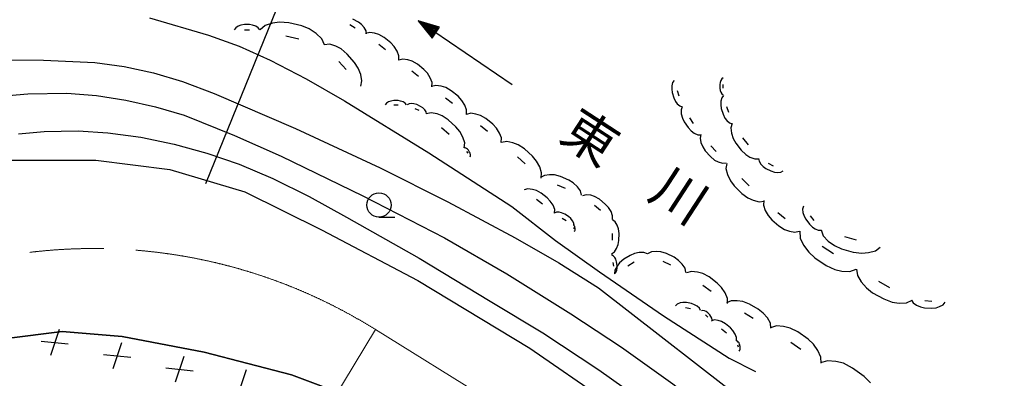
# Model space of a CAD drawing. Units: millimetres, scale not verified. Extents: x 40000 to 680000, y 20000 to 380000.
# Drawn here: x 479522 to 526293, y 317278 to 334146 of the extents above; entities that cross this region are included whole.
import ezdxf
from ezdxf.enums import TextEntityAlignment as Align

# ---------------------------------------------------------------- set-up
doc = ezdxf.new("R2010")
doc.units = ezdxf.units.MM
doc.header["$LTSCALE"] = 1000
doc.linetypes.add('CHAIN', pattern=[18.5, 12, -1.5, 3.5, -1.5])
for name, color, linetype, lineweight in [('M-BGD', 7, 'Continuous', 25), ('M-BGD-EXST', 7, 'Continuous', 25), ('M-BMK', 2, 'CHAIN', 13), ('M-STR-HTXT', 7, 'Continuous', 13)]:
    doc.layers.add(name, color=color, linetype=linetype, lineweight=lineweight)
doc.styles.add('ＭＳ ゴシック', font='')
doc.styles.get('ＭＳ ゴシック').set_extended_font_data('MS Gothic')

msp = doc.modelspace()

# ---------------------------------------------------------------- linework, layer by layer
at = {"layer": 'M-BGD'}
for p, q in [((491411, 333993), (491067, 333883)), ((491741, 334043), (491411, 333993)), ((492178, 334005), (491741, 334043)), ((492782, 333863), (492178, 334005)), ((495447, 334040), (495185, 334186)), ((495590, 333926), (495447, 334040)), ((502685, 331089), (498262, 334107)), ((498262, 334107), (498909, 333278)), ((499269, 333808), (498262, 334107)), ((498362, 334040), (498910, 333350)), ((499202, 333781), (498362, 334040)), ((498461, 333972), (498910, 333423)), ((499136, 333754), (498461, 333972)), ((489678, 333779), (489606, 333683)), ((489798, 333851), (489678, 333779)), ((489918, 333900), (489798, 333851)), ((490086, 333924), (489918, 333900)), ((490326, 333924), (490086, 333924)), ((490086, 333683), (490326, 333683)), ((490470, 333900), (490326, 333924)), ((490614, 333851), (490470, 333900)), ((490734, 333779), (490614, 333851)), ((490806, 333683), (490734, 333779)), ((491067, 333883), (490829, 333683)), ((493130, 333717), (492782, 333863)), ((493464, 333511), (493130, 333717)), ((493723, 333258), (493464, 333511)), ((495039, 333923), (495301, 333777)), ((495718, 333786), (495590, 333926)), ((495805, 333634), (495718, 333786)), ((495978, 333558), (495784, 333508)), ((495826, 333485), (495805, 333634)), ((496209, 333526), (495978, 333558)), ((496415, 333463), (496209, 333526)), ((498560, 333904), (498911, 333495)), ((499069, 333727), (498560, 333904)), ((498659, 333837), (498912, 333567)), ((499002, 333700), (498659, 333837)), ((498792, 333746), (498913, 333639)), ((498935, 333673), (498792, 333746)), ((498909, 333278), (499269, 333808)), ((498910, 333350), (499202, 333781)), ((498910, 333423), (499136, 333754)), ((498911, 333495), (499069, 333727)), ((498912, 333567), (499002, 333700)), ((498913, 333639), (498935, 333673)), ((492037, 333399), (492640, 333257)), ((493848, 332974), (493723, 333258)), ((496659, 333318), (496415, 333463)), ((496971, 333067), (496659, 333318)), ((497133, 332885), (496971, 333067)), ((494099, 332996), (493840, 332976)), ((494388, 332904), (494099, 332996)), ((494638, 332777), (494388, 332904)), ((494918, 332538), (494638, 332777)), ((496408, 333006), (496720, 332754)), ((497270, 332672), (497133, 332885)), ((497351, 332453), (497270, 332672)), ((494528, 332193), (494871, 331802)), ((495262, 332147), (494918, 332538)), ((495429, 331877), (495262, 332147)), ((497344, 332252), (497351, 332453)), ((497538, 332302), (497344, 332252)), ((497769, 332270), (497538, 332302)), ((497975, 332207), (497769, 332270)), ((498219, 332063), (497975, 332207)), ((495557, 331574), (495429, 331877)), ((497968, 331750), (498280, 331499)), ((498531, 331812), (498219, 332063)), ((498693, 331630), (498531, 331812)), ((498830, 331416), (498693, 331630)), ((495612, 331275), (495557, 331574)), ((495559, 331019), (495612, 331275)), ((498911, 331197), (498830, 331416)), ((498904, 330997), (498911, 331197)), ((510224, 331192), (510187, 331044)), ((510300, 331297), (510224, 331192)), ((512467, 331195), (512451, 331099)), ((512499, 331291), (512467, 331195)), ((512548, 331371), (512499, 331291)), ((512612, 331420), (512548, 331371)), ((499093, 331061), (498890, 331008)), ((499336, 331028), (499093, 331061)), ((499552, 330962), (499336, 331028)), ((499808, 330811), (499552, 330962)), ((500136, 330548), (499808, 330811)), ((510187, 331044), (510184, 330880)), ((510184, 330880), (510205, 330722)), ((510205, 330722), (510281, 330473)), ((510530, 330550), (510453, 330799)), ((512451, 331099), (512451, 330938)), ((512451, 330938), (512467, 330826)), ((512467, 330826), (512499, 330746)), ((512499, 330746), (512548, 330666)), ((512612, 330938), (512612, 331099)), ((496770, 330226), (496710, 330146)), ((496870, 330286), (496770, 330226)), ((496970, 330326), (496870, 330286)), ((497110, 330346), (496970, 330326)), ((497310, 330346), (497110, 330346)), ((497430, 330326), (497310, 330346)), ((497550, 330286), (497430, 330326)), ((497650, 330226), (497550, 330286)), ((497710, 330146), (497650, 330226)), ((497949, 330204), (497833, 330193)), ((498057, 330197), (497949, 330204)), ((499546, 330482), (499874, 330219)), ((500307, 330357), (500136, 330548)), ((500451, 330134), (500307, 330357)), ((510281, 330473), (510359, 330306)), ((510359, 330306), (510447, 330197)), ((512499, 330318), (512495, 330140)), ((512538, 330477), (512499, 330318)), ((512620, 330590), (512538, 330477)), ((512548, 330666), (512612, 330617)), ((497110, 330146), (497310, 330146)), ((497833, 330193), (497745, 330146)), ((498192, 330155), (498057, 330197)), ((498106, 329974), (498287, 329888)), ((498373, 330070), (498192, 330155)), ((498473, 330000), (498373, 330070)), ((498564, 329912), (498473, 330000)), ((498629, 329815), (498564, 329912)), ((498649, 329717), (498629, 329815)), ((498874, 329769), (498639, 329721)), ((499149, 329716), (498874, 329769)), ((500536, 329903), (500451, 330134)), ((500530, 329693), (500536, 329903)), ((500733, 329746), (500530, 329693)), ((500976, 329713), (500733, 329746)), ((510447, 330197), (510560, 330096)), ((510560, 330096), (510683, 330052)), ((510678, 330058), (510626, 329907)), ((510626, 329907), (510636, 329720)), ((512495, 330140), (512518, 329971)), ((512518, 329971), (512601, 329703)), ((512869, 329786), (512786, 330054)), ((499392, 329627), (499149, 329716)), ((499674, 329438), (499392, 329627)), ((500032, 329117), (499674, 329438)), ((501192, 329647), (500976, 329713)), ((501448, 329496), (501192, 329647)), ((501776, 329233), (501448, 329496)), ((510636, 329720), (510691, 329525)), ((510691, 329525), (510772, 329347)), ((510772, 329347), (510952, 329082)), ((511217, 329262), (511037, 329527)), ((512601, 329703), (512686, 329523)), ((512686, 329523), (512781, 329406)), ((512781, 329406), (512903, 329297)), ((512903, 329297), (513035, 329250)), ((499354, 329080), (499712, 328759)), ((500215, 328889), (500032, 329117)), ((500366, 328625), (500215, 328889)), ((501186, 329167), (501514, 328904)), ((501947, 329042), (501776, 329233)), ((502091, 328818), (501947, 329042)), ((502176, 328588), (502091, 328818)), ((510952, 329082), (511104, 328914)), ((511104, 328914), (511247, 328817)), ((511247, 328817), (511417, 328739)), ((513022, 329266), (512966, 329063)), ((512966, 329063), (512995, 328819)), ((512995, 328819), (513082, 328568)), ((500448, 328357), (500366, 328625)), ((500428, 328117), (500448, 328357)), ((502170, 328378), (502176, 328588)), ((502428, 328416), (502183, 328367)), ((502714, 328361), (502428, 328416)), ((502967, 328268), (502714, 328361)), ((511417, 328739), (511577, 328731)), ((511554, 328757), (511518, 328580)), ((511518, 328580), (511557, 328373)), ((511557, 328373), (511648, 328163)), ((513082, 328568), (513203, 328342)), ((513203, 328342), (513459, 328009)), ((513792, 328266), (513535, 328599)), ((500476, 328115), (500427, 328118)), ((500529, 328090), (500476, 328115)), ((500574, 328059), (500529, 328090)), ((500537, 327951), (500593, 327868)), ((500621, 328007), (500574, 328059)), ((500676, 327923), (500621, 328007)), ((500701, 327868), (500676, 327923)), ((500718, 327806), (500701, 327868)), ((503261, 328071), (502967, 328268)), ((503633, 327736), (503261, 328071)), ((511648, 328163), (511765, 327978)), ((511765, 327978), (512004, 327709)), ((512273, 327949), (512033, 328218)), ((513459, 328009), (513672, 327801)), ((479149, 327535), (483096, 327535)), ((483096, 327535), (486577, 327109)), ((500704, 327701), (500721, 327748)), ((500721, 327748), (500718, 327806)), ((502927, 327698), (503299, 327363)), ((503823, 327498), (503633, 327736)), ((503980, 327222), (503823, 327498)), ((512004, 327709), (512199, 327544)), ((512199, 327544), (512373, 327458)), ((512373, 327458), (512573, 327395)), ((512573, 327395), (512753, 327410)), ((513672, 327801), (513867, 327686)), ((513867, 327686), (514095, 327596)), ((514095, 327596), (514305, 327599)), ((514271, 327616), (514295, 327488)), ((514295, 327488), (514376, 327360)), ((486577, 327109), (490100, 326045)), ((504066, 326943), (503980, 327222)), ((504044, 326693), (504066, 326943)), ((512772, 327391), (512737, 327143)), ((512737, 327143), (512808, 326859)), ((514376, 327360), (514492, 327243)), ((514492, 327243), (514620, 327150)), ((514620, 327150), (514853, 327033)), ((514969, 327266), (514736, 327383)), ((514853, 327033), (515027, 326975)), ((515027, 326975), (515167, 326963)), ((515167, 326963), (515318, 326975)), ((515318, 326975), (515434, 327033)), ((504200, 326822), (504018, 326717)), ((504442, 326855), (504200, 326822)), ((504668, 326849), (504442, 326855)), ((504955, 326772), (504668, 326849)), ((505341, 326606), (504955, 326772)), ((505557, 326468), (505341, 326606)), ((505755, 326291), (505557, 326468)), ((512808, 326859), (512949, 326575)), ((512949, 326575), (513126, 326327)), ((513833, 326327), (513480, 326682)), ((490100, 326045), (493708, 324258)), ((503423, 326186), (503249, 326137)), ((503631, 326162), (503423, 326186)), ((503818, 326109), (503631, 326162)), ((504040, 325984), (503818, 326109)), ((504790, 326385), (505176, 326219)), ((505899, 326092), (505755, 326291)), ((505948, 325887), (505899, 326092)), ((513126, 326327), (513480, 325973)), ((503821, 325698), (504107, 325478)), ((504326, 325765), (504040, 325984)), ((504475, 325604), (504326, 325765)), ((504603, 325415), (504475, 325604)), ((506168, 325913), (505994, 325868)), ((506376, 325885), (506168, 325913)), ((506561, 325828), (506376, 325885)), ((506781, 325699), (506561, 325828)), ((507062, 325473), (506781, 325699)), ((513480, 325973), (513762, 325760)), ((513762, 325760), (514010, 325654)), ((514010, 325654), (514293, 325583)), ((514293, 325583), (514540, 325618)), ((514516, 325639), (514502, 325419)), ((504680, 325219), (504603, 325415)), ((504763, 325092), (504661, 325052)), ((504678, 325039), (504680, 325219)), ((504892, 325089), (504763, 325092)), ((505008, 325067), (504892, 325089)), ((505150, 325003), (505008, 325067)), ((506556, 325417), (506837, 325191)), ((507208, 325310), (507062, 325473)), ((507332, 325118), (507208, 325310)), ((507405, 324921), (507332, 325118)), ((514502, 325419), (514583, 325175)), ((514583, 325175), (514726, 324936)), ((515519, 324778), (515185, 325065)), ((516382, 325374), (516343, 325239)), ((516343, 325239), (516359, 325076)), ((516359, 325076), (516415, 324908)), ((496415, 324857), (497166, 324857)), ((505033, 324817), (505219, 324699)), ((505336, 324886), (505150, 325003)), ((505436, 324796), (505336, 324886)), ((505524, 324688), (505436, 324796)), ((505582, 324573), (505524, 324688)), ((507399, 324740), (507405, 324921)), ((507530, 324636), (507405, 324736)), ((507622, 324473), (507530, 324636)), ((514726, 324936), (514898, 324730)), ((514898, 324730), (515232, 324443)), ((516415, 324908), (516494, 324756)), ((516494, 324756), (516662, 324531)), ((516886, 324700), (516718, 324924)), ((493708, 324258), (498250, 321875)), ((505581, 324473), (505555, 324486)), ((505574, 324368), (505584, 324308)), ((505604, 324446), (505581, 324473)), ((505591, 324463), (505582, 324573)), ((505621, 324418), (505604, 324446)), ((505604, 324190), (505625, 324211)), ((505633, 324378), (505621, 324418)), ((505625, 324211), (505637, 324244)), ((505643, 324318), (505633, 324378)), ((505637, 324244), (505643, 324282)), ((505643, 324282), (505643, 324318)), ((507681, 324311), (507622, 324473)), ((507707, 324085), (507681, 324311)), ((515232, 324443), (515495, 324275)), ((515495, 324275), (515719, 324199)), ((515719, 324199), (515972, 324156)), ((515972, 324156), (516187, 324203)), ((516206, 324191), (516223, 323871)), ((516662, 324531), (516802, 324391)), ((516802, 324391), (516931, 324312)), ((516931, 324312), (517082, 324251)), ((517082, 324251), (517222, 324251)), ((517211, 324254), (517314, 323982)), ((507387, 324094), (507377, 323774)), ((507660, 323573), (507697, 323764)), ((507697, 323764), (507707, 324085)), ((516223, 323871), (516383, 323533)), ((517314, 323982), (517544, 323734)), ((517544, 323734), (517846, 323526)), ((518883, 323771), (518325, 323932)), ((507359, 323132), (507490, 323225)), ((507490, 323225), (507590, 323382)), ((507590, 323382), (507660, 323573)), ((508662, 323191), (508440, 323140)), ((508872, 323192), (508662, 323191)), ((509039, 323125), (508872, 323192)), ((509230, 323224), (509052, 323132)), ((509462, 323244), (509230, 323224)), ((509677, 323228), (509462, 323244)), ((509946, 323142), (509677, 323228)), ((516383, 323533), (516632, 323212)), ((516632, 323212), (516916, 322945)), ((517803, 323123), (517271, 323479)), ((517846, 323526), (518165, 323373)), ((518165, 323373), (518722, 323212)), ((518722, 323212), (519129, 323155)), ((519439, 323187), (519766, 323274)), ((519766, 323274), (519998, 323449)), ((507437, 323043), (507358, 323085)), ((507414, 322729), (507442, 322550)), ((507505, 322962), (507437, 323043)), ((507554, 322879), (507505, 322962)), ((507592, 322757), (507554, 322879)), ((507620, 322578), (507592, 322757)), ((507928, 322872), (507731, 322710)), ((508236, 323059), (507928, 322872)), ((508115, 322563), (508423, 322750)), ((508440, 323140), (508236, 323059)), ((509771, 322781), (510131, 322605)), ((510306, 322966), (509946, 323142)), ((510504, 322824), (510306, 322966)), ((510685, 322647), (510504, 322824)), ((516916, 322945), (517448, 322589)), ((519129, 323155), (519439, 323187)), ((507498, 322194), (507561, 322259)), ((507517, 322369), (507499, 322189)), ((507615, 322555), (507517, 322369)), ((507561, 322259), (507600, 322356)), ((507600, 322356), (507619, 322469)), ((507731, 322710), (507615, 322555)), ((507619, 322469), (507620, 322578)), ((510812, 322451), (510685, 322647)), ((510850, 322254), (510812, 322451)), ((511117, 322304), (510886, 322236)), ((511395, 322275), (511117, 322304)), ((511645, 322207), (511395, 322275)), ((517448, 322589), (517857, 322394)), ((517857, 322394), (518194, 322322)), ((518194, 322322), (518567, 322305)), ((518567, 322305), (518869, 322411)), ((518878, 322406), (518919, 322108)), ((498250, 321875), (503510, 318684)), ((511943, 322044), (511645, 322207)), ((512327, 321755), (511943, 322044)), ((518919, 322108), (519095, 321805)), ((519095, 321805), (519352, 321525)), ((520453, 321532), (519928, 321823)), ((511655, 321659), (512039, 321370)), ((512528, 321543), (512327, 321755)), ((512701, 321293), (512528, 321543)), ((519352, 321525), (519637, 321297)), ((512807, 321033), (512701, 321293)), ((512988, 320917), (512768, 320821)), ((512807, 320792), (512807, 321033)), ((513268, 320924), (512988, 320917)), ((513524, 320889), (513268, 320924)), ((513840, 320764), (513524, 320889)), ((519637, 321297), (520163, 321006)), ((520163, 321006), (520559, 320854)), ((520559, 320854), (520880, 320814)), ((521230, 320826), (521503, 320949)), ((521458, 320952), (521546, 320818)), ((522417, 320894), (522097, 320913)), ((522952, 320733), (523056, 320855)), ((510449, 320768), (510361, 320688)), ((510581, 320817), (510449, 320768)), ((510708, 320841), (510581, 320817)), ((510877, 320833), (510708, 320841)), ((510832, 320597), (511068, 320551)), ((511113, 320788), (510877, 320833)), ((511250, 320737), (511113, 320788)), ((511382, 320662), (511250, 320737)), ((511487, 320569), (511382, 320662)), ((511539, 320460), (511487, 320569)), ((511653, 320462), (511584, 320452)), ((511732, 320442), (511653, 320462)), ((511802, 320412), (511732, 320442)), ((511881, 320353), (511802, 320412)), ((514258, 320527), (513840, 320764)), ((514484, 320342), (514258, 320527)), ((520880, 320814), (521230, 320826)), ((521546, 320818), (521700, 320712)), ((521700, 320712), (521888, 320637)), ((521888, 320637), (522078, 320593)), ((522078, 320593), (522397, 320574)), ((522397, 320574), (522623, 320592)), ((522623, 320592), (522787, 320646)), ((522787, 320646), (522952, 320733)), ((511782, 320253), (511881, 320154)), ((511980, 320253), (511881, 320353)), ((512029, 320184), (511980, 320253)), ((512069, 320104), (512029, 320184)), ((512199, 320018), (512054, 319980)), ((512089, 320025), (512069, 320104)), ((512079, 319955), (512089, 320025)), ((512373, 319994), (512199, 320018)), ((512527, 319947), (512373, 319994)), ((512710, 319839), (512527, 319947)), ((513603, 320346), (514021, 320108)), ((514687, 320116), (514484, 320342)), ((514825, 319871), (514687, 320116)), ((481517, 319470), (478891, 319147)), ((478891, 319147), (481517, 319470)), ((481367, 319568), (480961, 318350)), ((484328, 319239), (481517, 319470)), ((481517, 319470), (484328, 319239)), ((512523, 319604), (512757, 319416)), ((512945, 319651), (512710, 319839)), ((513066, 319515), (512945, 319651)), ((513170, 319355), (513066, 319515)), ((514855, 319633), (514825, 319871)), ((515114, 319733), (514838, 319642)), ((515451, 319709), (515114, 319733)), ((515755, 319638), (515451, 319709)), ((516121, 319452), (515755, 319638)), ((516597, 319118), (516121, 319452)), ((480527, 319024), (481801, 318894)), ((488197, 318500), (484328, 319239)), ((484328, 319239), (488197, 318500)), ((513230, 319191), (513170, 319355)), ((513226, 319041), (513230, 319191)), ((513277, 319018), (513230, 319037)), ((513319, 318978), (513277, 319018)), ((516849, 318871), (516597, 319118)), ((484300, 318935), (483894, 317717)), ((503510, 318684), (507670, 315833)), ((513283, 318843), (513309, 318747)), ((513351, 318935), (513319, 318978)), ((513379, 318870), (513351, 318935)), ((513362, 318553), (513393, 318593)), ((513406, 318773), (513379, 318870)), ((513393, 318593), (513408, 318649)), ((513412, 318712), (513406, 318773)), ((513408, 318649), (513412, 318712)), ((515789, 318975), (516264, 318642)), ((517067, 318575), (516849, 318871)), ((517205, 318265), (517067, 318575)), ((483460, 318391), (484734, 318261)), ((487234, 318302), (486828, 317084)), ((492298, 317438), (488197, 318500)), ((488197, 318500), (492298, 317438)), ((517515, 318095), (517191, 317992)), ((517215, 317975), (517205, 318265)), ((517910, 318063), (517515, 318095)), ((518266, 317975), (517910, 318063)), ((486394, 317758), (487668, 317628)), ((490167, 317669), (489761, 316452)), ((518693, 317753), (518266, 317975)), ((519246, 317357), (518693, 317753)), ((496997, 315683), (492298, 317438)), ((492298, 317438), (496997, 315683)), ((519538, 317063), (519246, 317357))]:
    msp.add_line(p, q, dxfattribs=at)
for points in [[(485620, 334244), (488399, 333433), (489833, 332902), (491293, 332243), (492995, 331376), (494799, 330332), (498756, 327887), (502661, 325352), (504719, 323758), (506794, 322281), (509797, 320206), (512890, 318217), (514130, 317585)], [(478066, 332264), (480627, 332252), (483041, 332144), (484430, 331949), (485802, 331653), (487164, 331247), (488663, 330687), (492491, 329024), (496474, 327181), (499654, 325584), (502827, 323878), (504883, 322713), (506741, 321532), (514258, 315697), (515999, 314345), (517650, 313191), (519688, 311917), (521665, 310554), (522910, 309542), (524237, 308317), (526821, 305562)], [(478059, 330509), (479895, 330657), (481724, 330700), (483120, 330582), (484506, 330361), (485903, 330052), (487248, 329652), (489621, 328708), (491819, 327722), (495658, 325865), (499496, 323890), (502428, 322182), (505441, 320307), (507828, 318731), (510245, 317010), (513635, 314316), (516881, 311604), (520143, 308802), (523297, 305959), (530425, 299744)], [(479455, 328783), (480659, 328895), (482261, 328918), (483660, 328833), (485204, 328623), (486772, 328299), (488319, 327869), (489832, 327348), (491427, 326677), (493136, 325835), (494882, 324856), (498299, 322922), (501647, 320906), (504122, 319406), (506764, 317671), (509033, 316045), (511352, 314253), (513609, 312271), (515830, 310183), (522668, 303708), (529786, 297107)]]:
    msp.add_lwpolyline(points, dxfattribs=at)
msp.add_ellipse((496415, 325429), major_axis=(0, 572), ratio=0.997557, dxfattribs=at)
at = {"layer": 'M-BGD-EXST'}
msp.add_line((495605, 344542), (488254, 326425), dxfattribs=at)
at = {"layer": 'M-BMK'}
msp.add_line((496254, 319560), (504568, 314413), dxfattribs=at)
msp.add_ellipse((482985, 298314), major_axis=(0, 25067), ratio=0.997557, start_param=5.723838, end_param=6.933504, dxfattribs=at)
at = {"layer": 'M-STR-HTXT'}
msp.add_line((496254, 319560), (482655, 297198), dxfattribs=at)

# ---------------------------------------------------------------- texts
at = {"layer": 'M-BGD', "style": 'ＭＳ ゴシック'}
msp.add_text('東\u3000川', height=1833, rotation=326.936, dxfattribs=at).set_placement((504520, 328071), align=Align.BOTTOM_LEFT)

doc.saveas('drawing.dxf')
